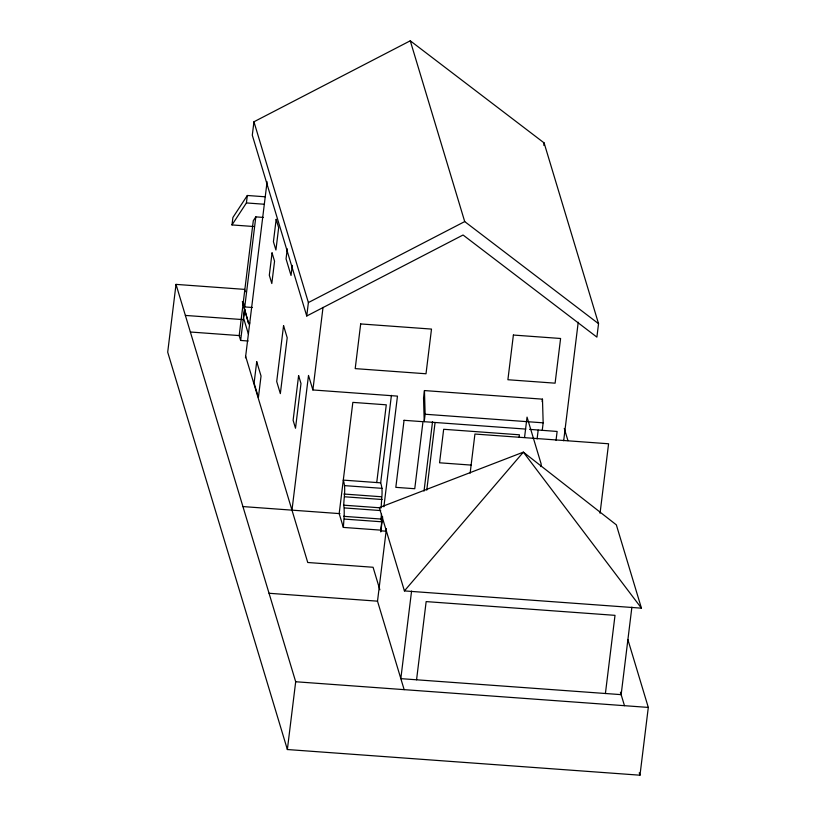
<?xml version="1.0" encoding="UTF-8"?>
<svg xmlns="http://www.w3.org/2000/svg" width="816" height="816" viewBox="0 0 816 816"><rect width="100%" height="100%" fill="white"/><g stroke="black" fill="none" stroke-linecap="round" stroke-linejoin="round"><path stroke-width="1.22" d="M245.239 291.761L244.525 289.374L176.021 284.386L167.698 352.155L287.365 749.527L639.979 775.2L648.302 707.421L627.861 639.55M253.541 226.501L231.989 224.93L232.907 217.484L247.33 195.483L265.118 196.789M253.949 121.778L252.297 135.211L306.745 315.996L463.06 235.008L596.894 337.12L598.546 323.687L544.099 142.902L410.264 40.8L253.949 121.778L308.387 302.563L306.745 315.996M231.989 224.93L246.412 202.939L247.33 195.483M243.035 304.286L239.19 335.621L240.649 340.456L248.156 341.006M243.188 303.032L253.297 220.718L255.826 216.872L263.333 217.423M240.649 340.456L244.494 309.131M252.277 307.489L244.759 306.938L255.826 216.872M244.718 309.029L243.596 318.128L248.39 334.03M248.666 323.717L242.423 301.706L248.666 323.717L249.645 323.789M245.473 357.796L267.087 181.733M287.283 248.798L286.049 258.886L291.037 275.482L292.281 265.384M291.995 510.01L308.509 375.442L312.885 389.956L397.474 396.117L383.887 506.787M312.885 389.956L323.024 307.397M287.365 749.527L295.688 681.748L176.021 284.386M381.5 514.253L380.919 519.037L381.745 521.801L380.725 530.135L343.352 527.411C343.822 519.965 344.811 512.479 343.73 505.175C343.944 496.791 346.035 488.254 343.291 480.114L380.674 482.837C383.377 490.579 381.347 498.719 381.256 506.695M376.737 482.552L386.284 404.818L352.838 402.38L339.181 513.58L343.352 527.411M380.674 482.837L391.415 395.352M380.797 531.94L382.643 516.854M404.155 689.653L377.512 601.168L386.417 528.666M542.252 430.277L543.16 422.831L542.477 399.157L424.453 390.568L423.535 398.014L424.218 421.688L525.749 429.083M424.218 421.688L425.136 414.242L424.453 390.568M411.57 591.08L400.819 678.647L621.149 694.64M424.014 491.12L432.551 421.617M426.768 490.161L435.071 422.525M416.558 679.799L426.156 601.596L615.009 615.346L605.401 693.549M470.128 473.209L474.932 434.041L608.583 443.771L600.056 513.254M543.803 145.35L544.099 142.902M519.098 437.274L519.404 434.795L443.669 429.287L439.559 462.794L471.107 465.089M524.566 437.335L527.044 417.119L541.192 464.09L540.886 466.619M537.101 438.926L538.183 430.083M542.171 401.645L542.477 399.157M556.033 440.314L557.124 431.46L529.553 429.359M563.672 440.752L578.228 322.218M621.139 694.691L631.89 607.124M404.42 590.906L523.362 452.135L616.345 524.861L641.427 608.165L404.42 590.906L379.338 507.613L523.362 452.135L641.427 608.165M308.387 302.563L464.712 221.585L598.546 323.687M246.412 202.939L264.2 204.235M185.375 315.425L242.454 319.576M248.778 322.789L249.757 322.861M190.363 332.01L239.843 335.621M425.136 414.242L543.16 422.831M344.964 485.653L382.337 488.366M343.934 494.027L381.307 496.75M344.76 496.791L382.143 499.514M343.73 505.175L381.113 507.889M344.566 507.94L380.695 510.571M242.933 506.573L339.946 513.641M343.536 516.314L380.919 519.037M344.372 519.078L381.745 521.801M380.929 530.828L386.019 531.196M269.045 593.273L377.512 601.168M295.688 681.748L648.302 707.421M564.284 428.441L567.956 440.64M620.415 692.223L624.475 705.687M639.244 772.762L639.979 775.2M410.264 40.8L464.712 221.585M379.848 589.764L373.075 567.263L307.744 562.499L245.647 356.327M243.311 302.104L244.759 306.938M243.556 304.246L244.28 306.663M256.714 361.682L254.092 383.092L258.407 397.443L261.038 376.033L256.714 361.682M272.054 252.889L269.311 275.237L271.81 283.529L274.553 261.191L272.054 252.889M276.165 219.371L273.421 241.72L275.92 250.012L278.664 227.674L276.165 219.371M283.56 325.666L276.706 381.521L280.347 393.618L287.201 337.763L283.56 325.666M298.605 375.615L293.117 420.301L295.504 428.247L300.992 383.561L298.605 375.615M360.682 323.932L355.205 368.618L426.013 373.769L431.501 329.083L360.682 323.932M404.053 420.311L395.821 487.346L414.752 488.723L422.984 421.688L404.053 420.311M513.386 335.05L507.899 379.736L555.104 383.173L560.592 338.487L513.386 335.05"/></g></svg>
